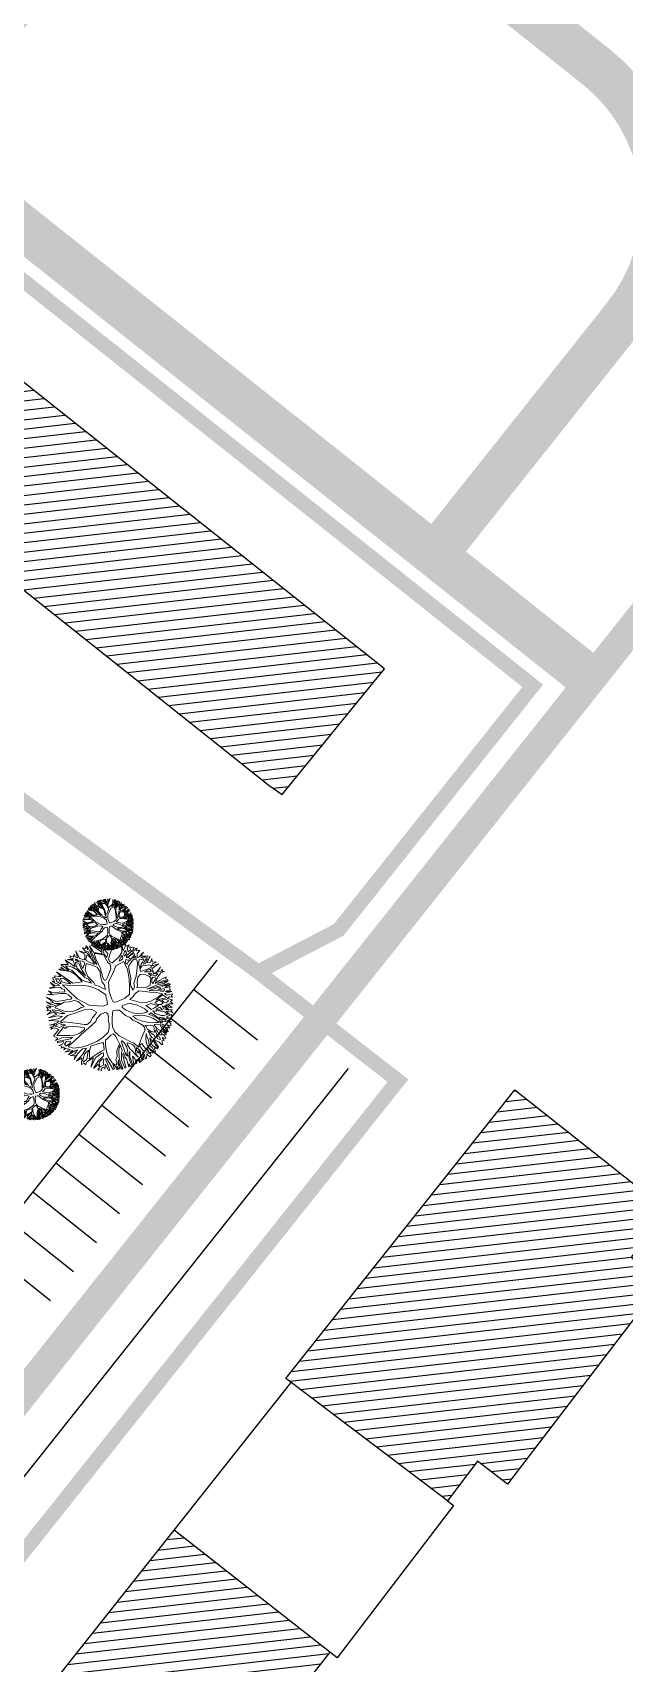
# Model space of a CAD drawing. Header units: metres. Extents: x -664657 to -643449, y -1076720 to -1062383.
# Drawn here: x -661025.1 to -660985.1, y -1065529.2 to -1065418.9 of the extents above; entities that cross this region are included whole.
import ezdxf

# ---------------------------------------------------------------- set-up
doc = ezdxf.new("R2010")
doc.units = ezdxf.units.M
doc.header["$LTSCALE"] = 0.1
doc.linetypes.add('DASHED', pattern=[19.05, 12.7, -6.35])
doc.linetypes.add('EVENDASH', pattern=[6.35, 3.175, -3.175])
doc.layers.get('0').update_dxf_attribs({"color": 8, "lineweight": 9})
for name, color, linetype in [('AA_THER_DOPRAVA', 142, 'Continuous'), ('AA_THER_katastr', 7, 'Continuous'), ('AA_THER_KOMUNIKACE', 201, 'Continuous'), ('AA_THER_SRAFY KATASTR', 14, 'Continuous')]:
    doc.layers.add(name, color=color, linetype=linetype)
doc.layers.add('AA_THER_STAFAZ', color=252, linetype='Continuous', lineweight=0)

# ---------------------------------------------------------------- blocks, each defined once
blk = doc.blocks.new('A$C0C461CEA')
for p, q in [((-0.291, 0.473), (-0.326, 0.577)), ((-0.326, 0.577), (-0.279, 0.488)), ((-0.256, 0.522), (-0.284, 0.582)), ((-0.284, 0.582), (-0.25, 0.553)), ((-0.25, 0.553), (-0.251, 0.627)), ((-0.251, 0.627), (-0.205, 0.61)), ((-0.215, 0.587), (-0.164, 0.562)), ((-0.208, 0.57), (-0.215, 0.587)), ((-0.205, 0.61), (-0.205, 0.641)), ((-0.205, 0.641), (-0.143, 0.596)), ((-0.143, 0.596), (-0.108, 0.579)), ((-0.108, 0.579), (-0.136, 0.688)), ((-0.136, 0.688), (-0.031, 0.479)), ((-0.062, 0.681), (-0.084, 0.71)), ((-0.084, 0.71), (-0.025, 0.681)), ((0.086, 0.573), (-0.062, 0.681)), ((-0.025, 0.681), (-0.029, 0.73)), ((-0.029, 0.73), (-0.001, 0.656)), ((0.063, 0.606), (-0.009, 0.765)), ((-0.009, 0.765), (0.101, 0.706)), ((-0.001, 0.656), (0.063, 0.606)), ((0.049, 0.709), (0.1, 0.674)), ((0.071, 0.64), (0.049, 0.709)), ((0.115, 0.58), (0.071, 0.64)), ((0.101, 0.706), (0.094, 0.804)), ((0.094, 0.804), (0.195, 0.61)), ((0.1, 0.674), (0.148, 0.626)), ((0.154, 0.458), (0.115, 0.58)), ((0.214, 0.725), (0.134, 0.788)), ((0.134, 0.788), (0.212, 0.751)), ((0.148, 0.626), (0.198, 0.54)), ((0.191, 0.795), (0.205, 0.826)), ((0.231, 0.749), (0.191, 0.795)), ((0.195, 0.61), (0.214, 0.725)), ((0.205, 0.826), (0.247, 0.779)), ((0.212, 0.751), (0.231, 0.749)), ((0.212, 0.581), (0.226, 0.644)), ((0.236, 0.499), (0.212, 0.581)), ((0.226, 0.644), (0.236, 0.684)), ((0.236, 0.684), (0.278, 0.625)), ((0.247, 0.779), (0.283, 0.818)), ((0.256, 0.734), (0.28, 0.713)), ((0.257, 0.695), (0.256, 0.734)), ((0.272, 0.676), (0.257, 0.695)), ((0.278, 0.625), (0.267, 0.543)), ((0.291, 0.657), (0.272, 0.676)), ((0.283, 0.818), (0.273, 0.766)), ((0.273, 0.766), (0.303, 0.735)), ((0.28, 0.713), (0.29, 0.678)), ((0.29, 0.678), (0.291, 0.657)), ((0.298, 0.594), (0.316, 0.668)), ((0.299, 0.519), (0.298, 0.594)), ((0.359, 0.578), (0.299, 0.519)), ((0.303, 0.735), (0.335, 0.855)), ((0.316, 0.668), (0.354, 0.641)), ((0.335, 0.855), (0.332, 0.706)), ((0.332, 0.706), (0.398, 0.641)), ((0.354, 0.641), (0.373, 0.618)), ((0.373, 0.618), (0.359, 0.578)), ((0.448, 0.732), (0.381, 0.832)), ((0.381, 0.832), (0.473, 0.745)), ((0.398, 0.641), (0.448, 0.732)), ((0.419, 0.639), (0.417, 0.618)), ((0.417, 0.618), (0.449, 0.568)), ((0.438, 0.663), (0.419, 0.639)), ((0.471, 0.697), (0.438, 0.663)), ((0.483, 0.777), (0.463, 0.845)), ((0.463, 0.845), (0.503, 0.812)), ((0.482, 0.682), (0.471, 0.697)), ((0.473, 0.745), (0.483, 0.777)), ((0.492, 0.669), (0.482, 0.682)), ((0.49, 0.711), (0.491, 0.762)), ((0.505, 0.682), (0.49, 0.711)), ((0.491, 0.762), (0.519, 0.739)), ((0.503, 0.634), (0.492, 0.669)), ((0.503, 0.812), (0.541, 0.849)), ((0.512, 0.575), (0.503, 0.634)), ((0.518, 0.634), (0.505, 0.682)), ((0.511, 0.491), (0.512, 0.575)), ((0.519, 0.739), (0.518, 0.634)), ((0.541, 0.849), (0.523, 0.775)), ((0.523, 0.775), (0.552, 0.829)), ((0.53, 0.531), (0.539, 0.622)), ((0.539, 0.622), (0.547, 0.66)), ((0.544, 0.723), (0.568, 0.689)), ((0.547, 0.66), (0.544, 0.723)), ((0.552, 0.829), (0.55, 0.733)), ((0.55, 0.733), (0.572, 0.716)), ((0.562, 0.609), (0.551, 0.471)), ((0.568, 0.689), (0.562, 0.609)), ((0.572, 0.716), (0.592, 0.82)), ((0.6, 0.66), (0.581, 0.563)), ((0.592, 0.82), (0.599, 0.69)), ((0.599, 0.69), (0.656, 0.641)), ((0.629, 0.644), (0.6, 0.66)), ((0.732, 0.619), (0.623, 0.824)), ((0.623, 0.824), (0.721, 0.691)), ((0.699, 0.587), (0.629, 0.644)), ((0.656, 0.641), (0.716, 0.594)), ((0.735, 0.569), (0.699, 0.587)), ((0.716, 0.594), (0.732, 0.619)), ((0.721, 0.691), (0.725, 0.772)), ((0.725, 0.772), (0.739, 0.638)), ((0.739, 0.638), (0.773, 0.691)), ((0.756, 0.617), (0.75, 0.55)), ((0.785, 0.647), (0.756, 0.617)), ((0.773, 0.691), (0.762, 0.79)), ((0.762, 0.79), (0.78, 0.708)), ((0.78, 0.708), (0.782, 0.71)), ((0.782, 0.71), (0.826, 0.755)), ((0.811, 0.549), (0.785, 0.647)), ((0.826, 0.755), (0.807, 0.687)), ((0.807, 0.687), (0.84, 0.599)), ((0.84, 0.599), (0.888, 0.613)), ((1.024, 0.679), (0.847, 0.53)), ((0.888, 0.613), (0.897, 0.711)), ((0.897, 0.711), (0.915, 0.627)), ((0.915, 0.627), (1.024, 0.679)), ((1.039, 0.454), (1.103, 0.589)), ((1.103, 0.589), (1.074, 0.465)), ((-0.495, 0.221), (-0.55, 0.309)), ((-0.55, 0.309), (-0.495, 0.256)), ((-0.436, 0.238), (-0.503, 0.376)), ((-0.503, 0.376), (-0.397, 0.235)), ((-0.394, 0.371), (-0.482, 0.412)), ((-0.482, 0.412), (-0.394, 0.388)), ((-0.394, 0.388), (-0.424, 0.459)), ((-0.424, 0.459), (-0.372, 0.399)), ((-0.256, 0.32), (-0.394, 0.371)), ((-0.386, 0.487), (-0.377, 0.497)), ((-0.28, 0.452), (-0.386, 0.487)), ((-0.377, 0.497), (-0.291, 0.473)), ((-0.372, 0.399), (-0.265, 0.347)), ((-0.209, 0.421), (-0.28, 0.452)), ((-0.279, 0.488), (-0.209, 0.448)), ((-0.265, 0.347), (-0.176, 0.312)), ((-0.207, 0.472), (-0.256, 0.522)), ((-0.174, 0.275), (-0.256, 0.32)), ((-0.212, 0.536), (-0.208, 0.57)), ((-0.186, 0.48), (-0.212, 0.536)), ((-0.209, 0.448), (-0.207, 0.472)), ((-0.194, 0.381), (-0.209, 0.421)), ((-0.162, 0.346), (-0.194, 0.381)), ((-0.163, 0.47), (-0.186, 0.48)), ((-0.176, 0.312), (-0.162, 0.346)), ((-0.164, 0.562), (-0.163, 0.47)), ((-0.157, 0.436), (-0.114, 0.321)), ((-0.081, 0.391), (-0.157, 0.436)), ((-0.134, 0.562), (-0.138, 0.487)), ((-0.138, 0.487), (-0.095, 0.443)), ((-0.111, 0.544), (-0.134, 0.562)), ((-0.114, 0.321), (-0.04, 0.095)), ((-0.084, 0.536), (-0.111, 0.544)), ((-0.095, 0.443), (-0.013, 0.385)), ((-0.05, 0.471), (-0.084, 0.536)), ((0.012, 0.333), (-0.081, 0.391)), ((-0.013, 0.385), (-0.05, 0.471)), ((-0.031, 0.479), (0.019, 0.379)), ((0.154, 0.269), (0.012, 0.333)), ((0.019, 0.379), (0.096, 0.349)), ((0.141, 0.467), (0.086, 0.573)), ((0.096, 0.349), (0.175, 0.322)), ((0.175, 0.322), (0.141, 0.467)), ((0.193, 0.345), (0.154, 0.458)), ((0.24, 0.295), (0.193, 0.345)), ((0.198, 0.54), (0.234, 0.438)), ((0.234, 0.438), (0.258, 0.367)), ((0.281, 0.388), (0.236, 0.499)), ((0.308, 0.222), (0.24, 0.295)), ((0.258, 0.367), (0.296, 0.309)), ((0.267, 0.543), (0.281, 0.388)), ((0.296, 0.309), (0.308, 0.222)), ((0.314, 0.414), (0.309, 0.363)), ((0.309, 0.363), (0.334, 0.286)), ((0.318, 0.477), (0.314, 0.414)), ((0.392, 0.572), (0.318, 0.477)), ((0.469, 0.501), (0.392, 0.572)), ((0.449, 0.568), (0.492, 0.518)), ((0.532, 0.422), (0.469, 0.501)), ((0.492, 0.518), (0.511, 0.491)), ((0.513, 0.258), (0.54, 0.324)), ((0.551, 0.471), (0.53, 0.531)), ((0.54, 0.324), (0.532, 0.422)), ((0.571, 0.374), (0.551, 0.283)), ((0.574, 0.456), (0.571, 0.374)), ((0.581, 0.563), (0.574, 0.456)), ((0.694, 0.255), (0.731, 0.289)), ((0.834, 0.289), (0.726, 0.197)), ((0.731, 0.289), (0.76, 0.363)), ((0.736, 0.502), (0.735, 0.569)), ((0.738, 0.409), (0.736, 0.502)), ((0.76, 0.363), (0.738, 0.409)), ((0.75, 0.55), (0.759, 0.494)), ((0.759, 0.494), (0.811, 0.549)), ((0.772, 0.454), (0.768, 0.41)), ((0.768, 0.41), (0.8, 0.37)), ((0.847, 0.53), (0.772, 0.454)), ((0.8, 0.37), (0.955, 0.401)), ((0.992, 0.29), (0.834, 0.289)), ((0.943, 0.354), (0.922, 0.336)), ((0.922, 0.336), (0.992, 0.342)), ((0.983, 0.384), (0.943, 0.354)), ((0.955, 0.401), (1.039, 0.454)), ((1.022, 0.404), (0.983, 0.384)), ((0.99, 0.219), (0.992, 0.29)), ((0.992, 0.342), (1.008, 0.359)), ((1.008, 0.359), (1.022, 0.404)), ((1.04, 0.305), (1.019, 0.28)), ((1.065, 0.28), (1.04, 0.305)), ((1.06, 0.421), (1.046, 0.396)), ((1.046, 0.396), (1.046, 0.37)), ((1.046, 0.37), (1.102, 0.394)), ((1.085, 0.438), (1.06, 0.421)), ((1.084, 0.364), (1.065, 0.329)), ((1.065, 0.329), (1.216, 0.353)), ((1.074, 0.465), (1.137, 0.506)), ((1.151, 0.377), (1.084, 0.364)), ((1.117, 0.447), (1.085, 0.438)), ((1.115, 0.327), (1.094, 0.318)), ((1.094, 0.318), (1.123, 0.272)), ((1.102, 0.394), (1.117, 0.447)), ((1.157, 0.334), (1.115, 0.327)), ((1.123, 0.272), (1.221, 0.303)), ((1.137, 0.506), (1.166, 0.562)), ((1.154, 0.472), (1.142, 0.409)), ((1.142, 0.409), (1.193, 0.416)), ((1.216, 0.393), (1.151, 0.377)), ((1.213, 0.508), (1.154, 0.472)), ((1.223, 0.332), (1.157, 0.334)), ((1.166, 0.562), (1.164, 0.508)), ((1.164, 0.508), (1.213, 0.508)), ((1.193, 0.416), (1.206, 0.47)), ((1.206, 0.47), (1.232, 0.441)), ((1.216, 0.353), (1.216, 0.393)), ((1.221, 0.303), (1.223, 0.332)), ((1.232, 0.441), (1.276, 0.429)), ((1.265, 0.299), (1.236, 0.242)), ((1.276, 0.429), (1.239, 0.399)), ((1.239, 0.399), (1.239, 0.378)), ((1.239, 0.378), (1.266, 0.383)), ((1.336, 0.335), (1.265, 0.299)), ((1.266, 0.383), (1.281, 0.398)), ((1.308, 0.383), (1.275, 0.358)), ((1.275, 0.358), (1.336, 0.335)), ((1.281, 0.398), (1.308, 0.383)), ((-0.493, -0.002), (-0.644, 0.041)), ((-0.644, 0.041), (-0.485, 0.03)), ((-0.635, 0.101), (-0.551, 0.117)), ((-0.519, 0.086), (-0.635, 0.101)), ((-0.612, 0.165), (-0.577, 0.172)), ((-0.557, 0.142), (-0.612, 0.165)), ((-0.577, 0.172), (-0.583, 0.229)), ((-0.583, 0.229), (-0.536, 0.174)), ((-0.551, 0.117), (-0.557, 0.142)), ((-0.526, 0.187), (-0.556, 0.247)), ((-0.556, 0.247), (-0.505, 0.187)), ((-0.536, 0.174), (-0.526, 0.187)), ((-0.509, 0.126), (-0.526, 0.126)), ((-0.526, 0.126), (-0.492, 0.08)), ((-0.485, 0.03), (-0.519, 0.086)), ((-0.416, 0.057), (-0.509, 0.126)), ((-0.505, 0.187), (-0.335, 0.163)), ((-0.495, 0.256), (-0.436, 0.238)), ((-0.415, 0.205), (-0.495, 0.221)), ((-0.492, 0.08), (-0.453, 0.038)), ((-0.444, 0.15), (-0.46, 0.141)), ((-0.46, 0.141), (-0.318, -0.013)), ((-0.453, 0.038), (-0.411, 0.003)), ((-0.353, 0.149), (-0.444, 0.15)), ((-0.354, -0.026), (-0.416, 0.057)), ((-0.335, 0.163), (-0.415, 0.205)), ((-0.411, 0.003), (-0.354, -0.026)), ((-0.397, 0.235), (-0.263, 0.181)), ((-0.273, 0.155), (-0.353, 0.149)), ((-0.191, 0.121), (-0.273, 0.155)), ((-0.263, 0.181), (-0.194, 0.167)), ((-0.194, 0.167), (-0.145, 0.146)), ((-0.099, 0.096), (-0.191, 0.121)), ((-0.142, 0.224), (-0.174, 0.275)), ((-0.145, 0.146), (-0.114, 0.159)), ((-0.114, 0.159), (-0.142, 0.224)), ((-0.05, 0.048), (-0.099, 0.096)), ((0, -0.086), (-0.05, 0.048)), ((-0.04, 0.095), (0.101, -0.11)), ((0.266, 0.178), (0.154, 0.269)), ((0.364, 0.065), (0.266, 0.178)), ((0.334, 0.286), (0.348, 0.221)), ((0.348, 0.221), (0.354, 0.16)), ((0.354, 0.16), (0.409, 0.103)), ((0.435, -0.079), (0.364, 0.065)), ((0.409, 0.103), (0.439, 0.053)), ((0.439, 0.053), (0.476, 0.01)), ((0.476, 0.01), (0.498, 0.096)), ((0.485, 0.148), (0.513, 0.258)), ((0.498, 0.096), (0.485, 0.148)), ((0.588, 0.099), (0.514, -0.053)), ((0.534, 0.218), (0.533, 0.155)), ((0.533, 0.155), (0.567, 0.153)), ((0.551, 0.283), (0.534, 0.218)), ((0.567, 0.153), (0.619, 0.192)), ((0.726, 0.197), (0.588, 0.099)), ((0.619, 0.192), (0.694, 0.255)), ((0.934, -0.024), (0.985, 0.138)), ((0.99, 0.078), (0.966, -0.017)), ((0.985, 0.138), (0.99, 0.219)), ((1.029, 0.181), (0.99, 0.078)), ((1.019, 0.28), (1.014, 0.25)), ((1.014, 0.25), (1.022, 0.223)), ((1.022, 0.223), (1.057, 0.251)), ((1.054, 0.196), (1.029, 0.181)), ((1.161, 0.247), (1.054, 0.196)), ((1.057, 0.251), (1.11, 0.266)), ((1.064, -0.035), (1.15, 0.081)), ((1.11, 0.266), (1.065, 0.28)), ((1.15, 0.081), (1.193, 0.151)), ((1.207, 0.21), (1.161, 0.247)), ((1.221, 0.277), (1.173, 0.268)), ((1.173, 0.268), (1.209, 0.239)), ((1.184, 0.044), (1.176, -0.007)), ((1.242, 0.072), (1.184, 0.044)), ((1.201, 0.118), (1.192, 0.06)), ((1.192, 0.06), (1.242, 0.105)), ((1.193, 0.151), (1.207, 0.21)), ((1.249, 0.194), (1.201, 0.132)), ((1.201, 0.132), (1.201, 0.118)), ((1.209, 0.239), (1.221, 0.277)), ((1.236, 0.242), (1.263, 0.236)), ((1.242, 0.105), (1.277, 0.128)), ((1.297, 0.051), (1.242, 0.072)), ((1.268, 0.179), (1.249, 0.194)), ((1.263, 0.236), (1.379, 0.275)), ((1.314, 0.169), (1.268, 0.179)), ((1.294, 0.108), (1.276, 0.086)), ((1.276, 0.086), (1.305, 0.077)), ((1.277, 0.128), (1.319, 0.158)), ((1.411, 0.18), (1.289, 0.213)), ((1.289, 0.213), (1.317, 0.184)), ((1.327, 0.131), (1.294, 0.108)), ((1.347, 0.037), (1.297, 0.051)), ((1.379, 0.275), (1.301, 0.236)), ((1.301, 0.236), (1.411, 0.18)), ((1.305, 0.077), (1.384, 0.138)), ((1.319, 0.158), (1.314, 0.169)), ((1.317, 0.184), (1.443, 0.155)), ((1.367, 0.149), (1.327, 0.131)), ((1.443, 0.155), (1.34, 0.081)), ((1.34, 0.081), (1.406, 0.061)), ((1.386, 0.006), (1.347, 0.037)), ((1.384, 0.138), (1.367, 0.149)), ((1.367, -0.026), (1.386, 0.006)), ((1.421, 0.016), (1.398, -0.011)), ((1.406, 0.061), (1.454, 0.109)), ((1.495, 0.013), (1.421, 0.016)), ((1.454, 0.109), (1.431, 0.05)), ((1.431, 0.05), (1.495, 0.013)), ((-0.721, -0.288), (-0.583, -0.227)), ((-0.701, -0.157), (-0.672, -0.144)), ((-0.634, -0.167), (-0.701, -0.157)), ((-0.672, -0.144), (-0.697, -0.115)), ((-0.697, -0.115), (-0.649, -0.134)), ((-0.599, -0.118), (-0.687, -0.081)), ((-0.687, -0.081), (-0.582, -0.108)), ((-0.508, -0.101), (-0.659, -0.004)), ((-0.659, -0.004), (-0.5, -0.057)), ((-0.49, -0.229), (-0.658, -0.302)), ((-0.649, -0.134), (-0.599, -0.118)), ((-0.583, -0.227), (-0.634, -0.167)), ((-0.561, -0.129), (-0.611, -0.142)), ((-0.611, -0.142), (-0.575, -0.175)), ((-0.582, -0.108), (-0.544, -0.105)), ((-0.575, -0.175), (-0.552, -0.204)), ((-0.519, -0.137), (-0.561, -0.129)), ((-0.552, -0.204), (-0.506, -0.197)), ((-0.544, -0.105), (-0.508, -0.101)), ((-0.491, -0.179), (-0.519, -0.137)), ((-0.506, -0.197), (-0.448, -0.22)), ((-0.5, -0.057), (-0.412, -0.054)), ((-0.412, -0.054), (-0.493, -0.002)), ((-0.33, -0.078), (-0.491, -0.12)), ((-0.491, -0.12), (-0.481, -0.145)), ((-0.444, -0.203), (-0.491, -0.179)), ((-0.465, -0.267), (-0.49, -0.229)), ((-0.481, -0.145), (-0.435, -0.149)), ((-0.431, -0.251), (-0.465, -0.267)), ((-0.448, -0.22), (-0.444, -0.203)), ((-0.435, -0.149), (-0.35, -0.207)), ((-0.402, -0.266), (-0.431, -0.251)), ((-0.281, -0.328), (-0.402, -0.266)), ((-0.35, -0.207), (-0.2, -0.314)), ((-0.208, -0.104), (-0.33, -0.078)), ((-0.318, -0.013), (-0.221, -0.06)), ((-0.221, -0.06), (-0.118, -0.072)), ((-0.023, -0.134), (-0.208, -0.104)), ((-0.118, -0.072), (-0.051, -0.067)), ((-0.051, -0.067), (0, -0.086)), ((0.101, -0.19), (-0.023, -0.134)), ((0.101, -0.11), (0.215, -0.18)), ((0.147, -0.271), (0.101, -0.19)), ((0.128, -0.29), (0.147, -0.271)), ((0.215, -0.18), (0.302, -0.23)), ((0.302, -0.23), (0.386, -0.241)), ((0.386, -0.241), (0.412, -0.157)), ((0.412, -0.132), (0.435, -0.079)), ((0.412, -0.157), (0.412, -0.132)), ((0.514, -0.053), (0.492, -0.182)), ((0.492, -0.182), (0.493, -0.246)), ((0.493, -0.246), (0.533, -0.274)), ((0.533, -0.274), (0.71, -0.29)), ((0.71, -0.29), (0.814, -0.262)), ((0.814, -0.262), (0.864, -0.159)), ((0.864, -0.159), (0.934, -0.024)), ((0.908, -0.119), (0.897, -0.15)), ((0.897, -0.15), (0.901, -0.228)), ((0.901, -0.228), (0.946, -0.198)), ((0.966, -0.017), (0.908, -0.119)), ((0.946, -0.198), (0.973, -0.127)), ((0.973, -0.127), (1.064, -0.035)), ((1.009, -0.187), (0.98, -0.225)), ((0.98, -0.225), (1.12, -0.297)), ((1.026, -0.151), (1.009, -0.187)), ((1.084, -0.067), (1.026, -0.151)), ((1.138, -0.047), (1.084, -0.067)), ((1.225, -0.095), (1.138, -0.047)), ((1.176, -0.007), (1.277, -0.02)), ((1.208, -0.294), (1.276, -0.187)), ((1.271, -0.153), (1.225, -0.095)), ((1.231, -0.04), (1.321, -0.091)), ((1.289, -0.041), (1.231, -0.04)), ((1.287, -0.212), (1.256, -0.26)), ((1.256, -0.26), (1.262, -0.288)), ((1.262, -0.288), (1.356, -0.236)), ((1.276, -0.187), (1.271, -0.153)), ((1.277, -0.02), (1.367, -0.026)), ((1.324, -0.116), (1.277, -0.096)), ((1.277, -0.096), (1.303, -0.157)), ((1.318, -0.192), (1.287, -0.212)), ((1.346, -0.047), (1.289, -0.041)), ((1.394, -0.229), (1.298, -0.308)), ((1.303, -0.157), (1.324, -0.116)), ((1.356, -0.236), (1.318, -0.192)), ((1.321, -0.091), (1.346, -0.047)), ((1.347, -0.14), (1.333, -0.161)), ((1.333, -0.161), (1.36, -0.194)), ((1.374, -0.053), (1.346, -0.093)), ((1.346, -0.093), (1.374, -0.091)), ((1.368, -0.148), (1.347, -0.14)), ((1.374, -0.091), (1.353, -0.129)), ((1.353, -0.129), (1.41, -0.147)), ((1.36, -0.194), (1.389, -0.194)), ((1.4, -0.166), (1.368, -0.148)), ((1.514, -0.029), (1.374, -0.053)), ((1.389, -0.194), (1.421, -0.179)), ((1.476, -0.191), (1.394, -0.229)), ((1.398, -0.011), (1.514, -0.029)), ((1.421, -0.179), (1.4, -0.166)), ((1.41, -0.147), (1.519, -0.094)), ((1.519, -0.094), (1.431, -0.145)), ((1.431, -0.145), (1.486, -0.17)), ((1.541, -0.201), (1.476, -0.191)), ((1.486, -0.17), (1.527, -0.148)), ((1.527, -0.148), (1.511, -0.184)), ((1.511, -0.184), (1.541, -0.201)), ((-0.722, -0.374), (-0.67, -0.354)), ((-0.605, -0.381), (-0.722, -0.374)), ((-0.67, -0.354), (-0.721, -0.288)), ((-0.671, -0.512), (-0.715, -0.477)), ((-0.715, -0.477), (-0.643, -0.483)), ((-0.705, -0.422), (-0.705, -0.403)), ((-0.705, -0.403), (-0.475, -0.468)), ((-0.602, -0.457), (-0.705, -0.422)), ((-0.697, -0.539), (-0.671, -0.512)), ((-0.651, -0.541), (-0.697, -0.539)), ((-0.67, -0.585), (-0.643, -0.564)), ((-0.658, -0.302), (-0.588, -0.343)), ((-0.643, -0.564), (-0.651, -0.541)), ((-0.643, -0.483), (-0.602, -0.457)), ((-0.562, -0.478), (-0.608, -0.497)), ((-0.608, -0.497), (-0.603, -0.545)), ((-0.429, -0.459), (-0.605, -0.381)), ((-0.603, -0.545), (-0.555, -0.54)), ((-0.588, -0.343), (-0.459, -0.411)), ((-0.569, -0.566), (-0.571, -0.578)), ((-0.439, -0.537), (-0.569, -0.566)), ((-0.528, -0.49), (-0.562, -0.478)), ((-0.555, -0.54), (-0.523, -0.534)), ((-0.5, -0.512), (-0.528, -0.49)), ((-0.523, -0.534), (-0.5, -0.512)), ((-0.475, -0.468), (-0.429, -0.459)), ((-0.459, -0.411), (-0.383, -0.446)), ((-0.274, -0.489), (-0.439, -0.537)), ((-0.383, -0.446), (-0.284, -0.456)), ((-0.284, -0.456), (-0.182, -0.436)), ((-0.167, -0.411), (-0.281, -0.328)), ((-0.099, -0.448), (-0.274, -0.489)), ((-0.2, -0.314), (-0.141, -0.358)), ((-0.182, -0.436), (-0.167, -0.411)), ((-0.141, -0.358), (-0.098, -0.387)), ((0.06, -0.41), (-0.099, -0.448)), ((-0.098, -0.387), (-0.025, -0.371)), ((-0.025, -0.371), (0.046, -0.318)), ((0.046, -0.318), (0.128, -0.29)), ((0.101, -0.37), (0.06, -0.41)), ((0.202, -0.337), (0.101, -0.37)), ((0.284, -0.347), (0.202, -0.337)), ((0.215, -0.623), (0.252, -0.551)), ((0.252, -0.551), (0.271, -0.484)), ((0.271, -0.484), (0.295, -0.448)), ((0.309, -0.559), (0.276, -0.629)), ((0.301, -0.364), (0.284, -0.347)), ((0.295, -0.448), (0.313, -0.389)), ((0.313, -0.389), (0.301, -0.364)), ((0.348, -0.481), (0.309, -0.559)), ((0.414, -0.386), (0.348, -0.481)), ((0.482, -0.404), (0.414, -0.386)), ((0.518, -0.429), (0.482, -0.404)), ((0.544, -0.477), (0.518, -0.429)), ((0.574, -0.561), (0.544, -0.477)), ((0.627, -0.632), (0.574, -0.561)), ((0.601, -0.382), (0.587, -0.408)), ((0.587, -0.408), (0.628, -0.487)), ((0.66, -0.39), (0.601, -0.382)), ((0.628, -0.487), (0.7, -0.576)), ((0.74, -0.406), (0.66, -0.39)), ((0.768, -0.431), (0.74, -0.406)), ((0.831, -0.489), (0.768, -0.431)), ((0.773, -0.347), (0.846, -0.329)), ((0.833, -0.407), (0.773, -0.347)), ((0.885, -0.552), (0.831, -0.489)), ((0.896, -0.469), (0.833, -0.407)), ((0.846, -0.329), (0.914, -0.295)), ((0.927, -0.618), (0.885, -0.552)), ((0.987, -0.527), (0.896, -0.469)), ((0.914, -0.295), (0.987, -0.292)), ((0.973, -0.572), (1.072, -0.589)), ((0.997, -0.622), (0.973, -0.572)), ((0.987, -0.292), (1.076, -0.35)), ((1.063, -0.541), (0.987, -0.527)), ((1.084, -0.55), (1.063, -0.541)), ((1.076, -0.35), (1.146, -0.402)), ((1.24, -0.542), (1.084, -0.55)), ((1.12, -0.297), (1.208, -0.294)), ((1.322, -0.346), (1.122, -0.328)), ((1.122, -0.328), (1.314, -0.377)), ((1.146, -0.366), (1.331, -0.398)), ((1.205, -0.406), (1.146, -0.366)), ((1.146, -0.402), (1.247, -0.462)), ((1.271, -0.556), (1.173, -0.572)), ((1.173, -0.572), (1.345, -0.623)), ((1.293, -0.438), (1.205, -0.406)), ((1.328, -0.531), (1.24, -0.542)), ((1.247, -0.462), (1.328, -0.531)), ((1.32, -0.545), (1.271, -0.556)), ((1.35, -0.423), (1.293, -0.438)), ((1.298, -0.308), (1.389, -0.301)), ((1.308, -0.455), (1.382, -0.454)), ((1.323, -0.478), (1.308, -0.455)), ((1.314, -0.377), (1.526, -0.421)), ((1.362, -0.62), (1.32, -0.545)), ((1.436, -0.382), (1.322, -0.346)), ((1.367, -0.498), (1.323, -0.478)), ((1.331, -0.398), (1.35, -0.423)), ((1.439, -0.334), (1.334, -0.329)), ((1.334, -0.329), (1.521, -0.375)), ((1.492, -0.575), (1.361, -0.539)), ((1.361, -0.539), (1.376, -0.585)), ((1.403, -0.475), (1.367, -0.498)), ((1.526, -0.421), (1.375, -0.412)), ((1.375, -0.412), (1.53, -0.449)), ((1.382, -0.454), (1.403, -0.475)), ((1.389, -0.301), (1.527, -0.295)), ((1.434, -0.521), (1.395, -0.521)), ((1.395, -0.521), (1.492, -0.575)), ((1.53, -0.449), (1.415, -0.452)), ((1.415, -0.452), (1.445, -0.477)), ((1.485, -0.543), (1.434, -0.521)), ((1.521, -0.375), (1.436, -0.382)), ((1.513, -0.369), (1.439, -0.334)), ((1.445, -0.477), (1.505, -0.474)), ((1.505, -0.474), (1.477, -0.522)), ((1.477, -0.522), (1.485, -0.543)), ((1.527, -0.295), (1.496, -0.321)), ((1.496, -0.321), (1.528, -0.358)), ((1.528, -0.358), (1.513, -0.369)), ((-0.537, -0.67), (-0.676, -0.63)), ((-0.676, -0.63), (-0.569, -0.633)), ((-0.628, -0.583), (-0.67, -0.585)), ((-0.639, -0.698), (-0.537, -0.67)), ((-0.507, -0.691), (-0.639, -0.698)), ((-0.569, -0.633), (-0.628, -0.583)), ((-0.54, -0.767), (-0.622, -0.732)), ((-0.622, -0.732), (-0.532, -0.735)), ((-0.483, -0.76), (-0.59, -0.822)), ((-0.59, -0.822), (-0.54, -0.767)), ((-0.571, -0.578), (-0.503, -0.638)), ((-0.568, -0.862), (-0.416, -0.81)), ((-0.457, -0.859), (-0.568, -0.862)), ((-0.532, -0.735), (-0.456, -0.699)), ((-0.519, -0.958), (-0.457, -0.859)), ((-0.456, -0.699), (-0.507, -0.691)), ((-0.503, -0.638), (-0.373, -0.687)), ((-0.374, -0.724), (-0.483, -0.76)), ((-0.388, -0.824), (-0.446, -0.892)), ((-0.416, -0.81), (-0.302, -0.746)), ((-0.329, -0.8), (-0.388, -0.824)), ((-0.381, -0.913), (-0.335, -0.847)), ((-0.302, -0.746), (-0.374, -0.724)), ((-0.373, -0.687), (-0.256, -0.714)), ((-0.335, -0.847), (-0.287, -0.798)), ((-0.287, -0.798), (-0.329, -0.8)), ((-0.283, -0.813), (-0.322, -0.887)), ((-0.221, -0.753), (-0.283, -0.813)), ((-0.256, -0.714), (-0.076, -0.727)), ((-0.092, -0.771), (-0.221, -0.753)), ((-0.004, -0.791), (-0.092, -0.771)), ((-0.076, -0.727), (0.048, -0.713)), ((0.014, -0.86), (-0.027, -0.987)), ((-0.024, -0.869), (-0.002, -0.812)), ((-0.002, -0.812), (-0.004, -0.791)), ((0.055, -0.78), (0.014, -0.86)), ((0.048, -0.713), (0.165, -0.682)), ((0.103, -0.771), (0.055, -0.78)), ((0.185, -0.745), (0.103, -0.771)), ((0.165, -0.682), (0.215, -0.623)), ((0.227, -0.745), (0.185, -0.745)), ((0.25, -0.786), (0.227, -0.745)), ((0.249, -0.862), (0.25, -0.786)), ((0.276, -0.629), (0.273, -0.73)), ((0.273, -0.73), (0.303, -0.824)), ((0.303, -0.824), (0.376, -0.924)), ((0.648, -0.697), (0.627, -0.632)), ((0.706, -0.765), (0.648, -0.697)), ((0.68, -0.635), (0.71, -0.698)), ((0.723, -0.641), (0.68, -0.635)), ((0.7, -0.576), (0.793, -0.643)), ((0.766, -0.864), (0.706, -0.765)), ((0.71, -0.698), (0.771, -0.775)), ((0.755, -0.654), (0.723, -0.641)), ((0.793, -0.687), (0.755, -0.654)), ((0.771, -0.775), (0.873, -0.86)), ((0.793, -0.643), (0.86, -0.669)), ((0.861, -0.713), (0.793, -0.687)), ((0.86, -0.669), (0.919, -0.683)), ((0.923, -0.765), (0.861, -0.713)), ((0.873, -0.86), (0.932, -0.9)), ((0.919, -0.683), (0.953, -0.683)), ((0.975, -0.826), (0.923, -0.765)), ((0.953, -0.683), (0.927, -0.618)), ((0.943, -0.738), (0.987, -0.729)), ((0.979, -0.769), (0.943, -0.738)), ((1.031, -0.928), (0.975, -0.826)), ((1.005, -0.804), (0.979, -0.769)), ((0.987, -0.729), (1.026, -0.796)), ((1.018, -0.681), (0.997, -0.622)), ((1.045, -0.869), (1.005, -0.804)), ((1.087, -0.68), (1.018, -0.681)), ((1.026, -0.796), (1.051, -0.84)), ((1.033, -0.716), (1.053, -0.774)), ((1.078, -0.743), (1.033, -0.716)), ((1.051, -0.84), (1.075, -0.882)), ((1.053, -0.774), (1.127, -0.856)), ((1.072, -0.589), (1.119, -0.642)), ((1.111, -0.744), (1.078, -0.743)), ((1.171, -0.679), (1.087, -0.68)), ((1.099, -0.713), (1.174, -0.717)), ((1.139, -0.759), (1.099, -0.713)), ((1.151, -0.786), (1.111, -0.744)), ((1.119, -0.642), (1.171, -0.679)), ((1.127, -0.856), (1.163, -0.878)), ((1.135, -0.61), (1.181, -0.601)), ((1.169, -0.658), (1.135, -0.61)), ((1.193, -0.78), (1.139, -0.759)), ((1.217, -0.83), (1.151, -0.786)), ((1.218, -0.683), (1.169, -0.658)), ((1.174, -0.717), (1.193, -0.78)), ((1.181, -0.601), (1.228, -0.603)), ((1.239, -0.897), (1.217, -0.83)), ((1.262, -0.674), (1.218, -0.683)), ((1.22, -0.716), (1.225, -0.775)), ((1.246, -0.741), (1.22, -0.716)), ((1.225, -0.775), (1.289, -0.835)), ((1.228, -0.603), (1.262, -0.674)), ((1.293, -0.863), (1.24, -0.831)), ((1.24, -0.831), (1.264, -0.903)), ((1.269, -0.792), (1.246, -0.741)), ((1.339, -0.652), (1.266, -0.621)), ((1.266, -0.621), (1.279, -0.67)), ((1.292, -0.73), (1.269, -0.733)), ((1.269, -0.733), (1.293, -0.833)), ((1.289, -0.835), (1.269, -0.792)), ((1.279, -0.67), (1.304, -0.696)), ((1.314, -0.791), (1.292, -0.73)), ((1.293, -0.833), (1.345, -0.856)), ((1.304, -0.696), (1.367, -0.69)), ((1.366, -0.826), (1.314, -0.791)), ((1.345, -0.856), (1.318, -0.856)), ((1.318, -0.856), (1.327, -0.913)), ((1.351, -0.74), (1.321, -0.736)), ((1.321, -0.736), (1.366, -0.826)), ((1.367, -0.69), (1.339, -0.652)), ((1.345, -0.623), (1.362, -0.62)), ((1.406, -0.775), (1.351, -0.74)), ((1.404, -0.631), (1.364, -0.641)), ((1.364, -0.641), (1.432, -0.706)), ((1.376, -0.585), (1.48, -0.613)), ((1.432, -0.706), (1.386, -0.715)), ((1.386, -0.715), (1.406, -0.775)), ((1.457, -0.664), (1.404, -0.631)), ((1.461, -0.634), (1.444, -0.636)), ((1.444, -0.636), (1.457, -0.664)), ((1.48, -0.613), (1.461, -0.634)), ((-0.458, -0.964), (-0.519, -0.958)), ((-0.463, -0.909), (-0.469, -0.936)), ((-0.469, -0.936), (-0.415, -0.93)), ((-0.446, -0.892), (-0.463, -0.909)), ((-0.456, -0.999), (-0.458, -0.964)), ((-0.402, -0.959), (-0.456, -0.999)), ((-0.415, -0.93), (-0.381, -0.913)), ((-0.275, -0.955), (-0.402, -0.959)), ((-0.396, -1.075), (-0.275, -0.955)), ((-0.237, -0.968), (-0.396, -1.075)), ((-0.36, -1.114), (-0.235, -1.047)), ((-0.351, -1.121), (-0.36, -1.114)), ((-0.322, -0.887), (-0.355, -0.942)), ((-0.355, -0.942), (-0.206, -0.924)), ((-0.255, -1.094), (-0.351, -1.121)), ((-0.267, -1.159), (-0.255, -1.094)), ((-0.242, -1.119), (-0.248, -1.151)), ((-0.248, -1.151), (-0.172, -1.146)), ((-0.222, -1.071), (-0.242, -1.119)), ((-0.105, -0.95), (-0.237, -0.968)), ((-0.235, -1.047), (-0.102, -1.004)), ((-0.142, -1.045), (-0.222, -1.071)), ((-0.206, -0.924), (-0.095, -0.918)), ((-0.172, -1.146), (-0.16, -1.106)), ((-0.16, -1.106), (-0.125, -1.059)), ((-0.125, -1.059), (-0.142, -1.045)), ((-0.098, -1.074), (-0.109, -1.185)), ((-0.078, -0.962), (-0.105, -0.95)), ((-0.102, -1.004), (-0.078, -0.962)), ((-0.075, -1.069), (-0.098, -1.074)), ((-0.095, -0.918), (-0.04, -0.918)), ((-0.066, -1.3), (-0.075, -1.069)), ((-0.04, -0.918), (-0.024, -0.869)), ((-0.027, -0.987), (-0.034, -1.08)), ((-0.034, -1.08), (-0.027, -1.189)), ((0.056, -1.171), (0.102, -1.129)), ((0.102, -1.129), (0.142, -1.04)), ((0.184, -1.043), (0.122, -1.171)), ((0.142, -1.04), (0.206, -0.982)), ((0.143, -1.221), (0.197, -1.113)), ((0.246, -0.974), (0.184, -1.043)), ((0.197, -1.113), (0.23, -1.077)), ((0.206, -0.982), (0.243, -0.953)), ((0.232, -1.127), (0.207, -1.153)), ((0.227, -1.18), (0.232, -1.127)), ((0.23, -1.077), (0.246, -0.974)), ((0.243, -0.953), (0.249, -0.862)), ((0.264, -1.085), (0.258, -1.15)), ((0.277, -0.999), (0.264, -1.085)), ((0.292, -0.925), (0.277, -0.999)), ((0.309, -0.927), (0.292, -0.925)), ((0.294, -1.15), (0.321, -1.112)), ((0.33, -0.981), (0.309, -0.927)), ((0.321, -1.112), (0.333, -1.053)), ((0.333, -1.053), (0.33, -0.981)), ((0.374, -0.999), (0.362, -1.036)), ((0.362, -1.036), (0.365, -1.114)), ((0.365, -1.114), (0.382, -1.166)), ((0.41, -1.033), (0.374, -0.999)), ((0.376, -0.924), (0.427, -1.003)), ((0.444, -1.071), (0.41, -1.033)), ((0.427, -1.003), (0.48, -1.062)), ((0.443, -1.184), (0.457, -1.127)), ((0.457, -1.127), (0.444, -1.071)), ((0.48, -1.148), (0.458, -1.192)), ((0.48, -1.062), (0.512, -1.16)), ((0.5, -1.209), (0.48, -1.148)), ((0.512, -1.16), (0.558, -1.109)), ((0.564, -1.133), (0.538, -1.164)), ((0.558, -1.109), (0.631, -1.046)), ((0.596, -1.13), (0.564, -1.133)), ((0.603, -1.193), (0.596, -1.13)), ((0.631, -1.046), (0.693, -0.999)), ((0.692, -1.098), (0.664, -1.19)), ((0.746, -1.013), (0.692, -1.098)), ((0.693, -0.999), (0.75, -0.958)), ((0.695, -1.217), (0.726, -1.131)), ((0.726, -1.085), (0.746, -1.013)), ((0.726, -1.131), (0.726, -1.085)), ((0.766, -1.11), (0.745, -1.173)), ((0.75, -0.958), (0.766, -0.918)), ((0.766, -0.918), (0.766, -0.864)), ((0.77, -1.152), (0.766, -1.11)), ((0.789, -0.874), (0.884, -0.921)), ((0.804, -0.903), (0.789, -0.874)), ((0.79, -1.059), (0.793, -1.031)), ((0.802, -1.122), (0.79, -1.059)), ((0.793, -1.031), (0.796, -0.994)), ((0.796, -0.994), (0.85, -1.098)), ((0.821, -1.155), (0.802, -1.122)), ((0.804, -0.956), (0.804, -0.903)), ((0.813, -0.977), (0.804, -0.956)), ((0.841, -1.024), (0.813, -0.977)), ((0.885, -1.058), (0.841, -1.024)), ((0.85, -1.098), (0.854, -1.157)), ((0.88, -1.134), (0.881, -1.188)), ((0.924, -1.173), (0.88, -1.134)), ((0.884, -0.921), (0.914, -0.946)), ((0.914, -0.998), (0.885, -1.058)), ((0.903, -1.11), (0.906, -1.064)), ((0.924, -1.139), (0.903, -1.11)), ((0.906, -1.064), (0.934, -1.03)), ((0.914, -0.946), (0.914, -0.998)), ((0.939, -1.127), (0.924, -1.139)), ((0.932, -0.9), (0.98, -0.916)), ((0.934, -1.03), (0.94, -1.076)), ((0.939, -0.942), (0.95, -1.023)), ((0.95, -0.942), (0.939, -0.942)), ((0.94, -1.076), (0.939, -1.127)), ((0.949, -1.154), (0.955, -1.101)), ((1.04, -0.98), (0.95, -0.942)), ((0.95, -1.023), (1.001, -1.095)), ((0.955, -1.101), (0.983, -1.126)), ((0.98, -0.916), (1.029, -0.945)), ((0.983, -1.126), (0.985, -1.168)), ((1.001, -1.095), (1.036, -1.157)), ((1.029, -0.945), (1.031, -0.928)), ((1.032, -1.052), (1.04, -0.98)), ((1.059, -1.178), (1.032, -1.052)), ((1.075, -0.925), (1.045, -0.869)), ((1.05, -0.921), (1.086, -0.98)), ((1.051, -0.97), (1.05, -0.921)), ((1.086, -0.98), (1.051, -0.97)), ((1.059, -1.012), (1.058, -1.092)), ((1.058, -1.092), (1.075, -1.163)), ((1.08, -1.009), (1.059, -1.012)), ((1.075, -0.882), (1.075, -0.925)), ((1.097, -1.037), (1.08, -1.009)), ((1.259, -1.006), (1.085, -0.865)), ((1.085, -0.865), (1.242, -1.046)), ((1.085, -1.069), (1.097, -1.037)), ((1.092, -1.167), (1.085, -1.069)), ((1.098, -0.94), (1.107, -0.921)), ((1.105, -0.963), (1.098, -0.94)), ((1.115, -1.083), (1.103, -1.165)), ((1.156, -0.996), (1.105, -0.963)), ((1.107, -0.921), (1.156, -0.965)), ((1.155, -1.127), (1.115, -1.083)), ((1.192, -1.097), (1.14, -1.053)), ((1.14, -1.053), (1.155, -1.127)), ((1.156, -0.965), (1.156, -0.996)), ((1.163, -0.878), (1.239, -0.897)), ((1.242, -1.046), (1.185, -0.992)), ((1.185, -0.992), (1.213, -1.063)), ((1.249, -0.922), (1.189, -0.924)), ((1.189, -0.924), (1.265, -0.987)), ((1.213, -1.063), (1.192, -1.097)), ((1.281, -0.953), (1.249, -0.922)), ((1.265, -0.987), (1.259, -1.006)), ((1.264, -0.903), (1.302, -0.93)), ((1.302, -0.93), (1.281, -0.953)), ((1.327, -0.913), (1.293, -0.863)), ((-0.305, -1.172), (-0.267, -1.159)), ((-0.305, -1.187), (-0.305, -1.172)), ((-0.273, -1.193), (-0.305, -1.187)), ((-0.254, -1.22), (-0.273, -1.193)), ((-0.227, -1.182), (-0.254, -1.22)), ((-0.189, -1.184), (-0.227, -1.182)), ((-0.141, -1.15), (-0.193, -1.224)), ((-0.193, -1.224), (-0.189, -1.184)), ((-0.146, -1.278), (-0.141, -1.15)), ((-0.125, -1.278), (-0.146, -1.278)), ((-0.109, -1.185), (-0.125, -1.278)), ((-0.041, -1.296), (-0.066, -1.3)), ((-0.029, -1.216), (-0.041, -1.296)), ((-0.006, -1.273), (-0.029, -1.216)), ((-0.027, -1.189), (0.003, -1.241)), ((-0.005, -1.34), (-0.006, -1.273)), ((0.016, -1.281), (-0.005, -1.34)), ((0.003, -1.241), (0.022, -1.26)), ((0.029, -1.341), (0.016, -1.281)), ((0.022, -1.26), (0.051, -1.215)), ((0.052, -1.345), (0.029, -1.341)), ((0.051, -1.215), (0.056, -1.171)), ((0.053, -1.265), (0.052, -1.345)), ((0.097, -1.194), (0.053, -1.265)), ((0.072, -1.268), (0.097, -1.194)), ((0.075, -1.366), (0.072, -1.268)), ((0.094, -1.366), (0.075, -1.366)), ((0.102, -1.252), (0.094, -1.366)), ((0.122, -1.171), (0.102, -1.252)), ((0.128, -1.374), (0.143, -1.221)), ((0.149, -1.374), (0.128, -1.374)), ((0.183, -1.225), (0.149, -1.374)), ((0.207, -1.153), (0.183, -1.225)), ((0.2, -1.386), (0.217, -1.3)), ((0.206, -1.388), (0.2, -1.386)), ((0.229, -1.342), (0.206, -1.388)), ((0.217, -1.3), (0.228, -1.245)), ((0.219, -1.203), (0.227, -1.18)), ((0.228, -1.245), (0.219, -1.203)), ((0.233, -1.402), (0.229, -1.342)), ((0.263, -1.398), (0.233, -1.402)), ((0.258, -1.15), (0.261, -1.188)), ((0.261, -1.188), (0.267, -1.213)), ((0.264, -1.316), (0.263, -1.398)), ((0.284, -1.234), (0.264, -1.316)), ((0.267, -1.213), (0.294, -1.15)), ((0.279, -1.392), (0.297, -1.24)), ((0.294, -1.391), (0.279, -1.392)), ((0.325, -1.162), (0.284, -1.234)), ((0.347, -1.25), (0.294, -1.391)), ((0.297, -1.24), (0.34, -1.156)), ((0.34, -1.156), (0.325, -1.162)), ((0.338, -1.397), (0.36, -1.309)), ((0.355, -1.395), (0.338, -1.397)), ((0.36, -1.309), (0.347, -1.25)), ((0.377, -1.342), (0.355, -1.395)), ((0.403, -1.357), (0.377, -1.342)), ((0.382, -1.166), (0.395, -1.216)), ((0.395, -1.216), (0.4, -1.254)), ((0.4, -1.254), (0.409, -1.275)), ((0.406, -1.411), (0.403, -1.357)), ((0.432, -1.344), (0.406, -1.411)), ((0.409, -1.275), (0.423, -1.315)), ((0.418, -1.245), (0.443, -1.184)), ((0.423, -1.315), (0.418, -1.245)), ((0.42, -1.407), (0.432, -1.344)), ((0.46, -1.398), (0.42, -1.407)), ((0.458, -1.192), (0.465, -1.255)), ((0.486, -1.253), (0.46, -1.398)), ((0.465, -1.255), (0.5, -1.209)), ((0.477, -1.394), (0.493, -1.337)), ((0.494, -1.396), (0.477, -1.394)), ((0.482, -1.299), (0.513, -1.24)), ((0.493, -1.337), (0.482, -1.299)), ((0.513, -1.215), (0.486, -1.253)), ((0.539, -1.269), (0.494, -1.396)), ((0.513, -1.24), (0.513, -1.215)), ((0.527, -1.399), (0.541, -1.319)), ((0.544, -1.397), (0.527, -1.399)), ((0.538, -1.164), (0.551, -1.2)), ((0.541, -1.319), (0.539, -1.269)), ((0.583, -1.338), (0.544, -1.397)), ((0.551, -1.2), (0.555, -1.234)), ((0.555, -1.234), (0.577, -1.28)), ((0.577, -1.28), (0.61, -1.247)), ((0.607, -1.407), (0.583, -1.338)), ((0.598, -1.319), (0.639, -1.264)), ((0.628, -1.352), (0.598, -1.319)), ((0.61, -1.247), (0.603, -1.193)), ((0.637, -1.397), (0.607, -1.407)), ((0.639, -1.264), (0.628, -1.352)), ((0.65, -1.333), (0.637, -1.397)), ((0.687, -1.373), (0.65, -1.333)), ((0.664, -1.19), (0.665, -1.262)), ((0.665, -1.262), (0.678, -1.314)), ((0.678, -1.314), (0.695, -1.358)), ((0.695, -1.358), (0.687, -1.373)), ((0.724, -1.278), (0.695, -1.217)), ((0.72, -1.371), (0.724, -1.278)), ((0.737, -1.372), (0.72, -1.371)), ((0.751, -1.301), (0.737, -1.372)), ((0.745, -1.173), (0.74, -1.228)), ((0.74, -1.228), (0.746, -1.259)), ((0.746, -1.259), (0.797, -1.349)), ((0.797, -1.349), (0.751, -1.301)), ((0.794, -1.206), (0.77, -1.152)), ((0.797, -1.267), (0.794, -1.206)), ((0.81, -1.334), (0.797, -1.267)), ((0.825, -1.323), (0.81, -1.334)), ((0.873, -1.249), (0.817, -1.181)), ((0.817, -1.181), (0.817, -1.235)), ((0.817, -1.235), (0.825, -1.323)), ((0.854, -1.157), (0.821, -1.155)), ((0.894, -1.316), (0.873, -1.249)), ((0.881, -1.188), (0.919, -1.222)), ((0.913, -1.32), (0.894, -1.316)), ((0.929, -1.257), (0.913, -1.32)), ((0.919, -1.222), (0.924, -1.173)), ((0.967, -1.269), (0.929, -1.257)), ((0.985, -1.168), (0.949, -1.154)), ((1.007, -1.252), (0.962, -1.21)), ((0.962, -1.21), (0.967, -1.269)), ((1.044, -1.201), (1.006, -1.17)), ((1.006, -1.17), (1.011, -1.208)), ((1.015, -1.233), (1.007, -1.252)), ((1.011, -1.208), (1.015, -1.233)), ((1.036, -1.157), (1.049, -1.184)), ((1.049, -1.184), (1.044, -1.201)), ((1.075, -1.163), (1.059, -1.178)), ((1.103, -1.165), (1.092, -1.167))]:
    blk.add_line(p, q)

msp = doc.modelspace()

# ---------------------------------------------------------------- hatches: boundary and pattern name
at = {"layer": 'AA_THER_SRAFY KATASTR'}
h = msp.add_hatch(dxfattribs=at)
h.set_pattern_fill('ANSI31', color=256, scale=0.2, style=0)
h.set_pattern_definition([(6.512676, (-656813.00584, -1068876.23894), (-0.07202362, 0.63090221), [])])
h.paths.add_polyline_path([(-661134.693, -1065395.811), (-661125.88, -1065403.186), (-661159.63, -1065446.057), (-661168.13, -1065439.432)])
h.paths.add_polyline_path([(-661102.505, -1065421.811), (-661093.693, -1065429.04), (-661104.38, -1065442.79), (-661115.443, -1065456.936), (-661125.13, -1065469.799), (-661126.597, -1065471.749), (-661129.068, -1065469.799), (-661135.855, -1065464.403), (-661124.568, -1065449.811), (-661113.505, -1065435.561)])
h.paths.add_polyline_path([(-661181.005, -1065441.414), (-661173.13, -1065448.164), (-661193.818, -1065475.823), (-661228.255, -1065519.174), (-661237.005, -1065512.174)])
h.paths.add_polyline_path([(-661079.318, -1065413.936), (-661009.13, -1065469.811), (-661008.255, -1065470.436), (-661001.318, -1065461.936), (-661015.005, -1065451.061), (-661029.38, -1065439.686), (-661043.568, -1065428.436), (-661058.005, -1065417.061), (-661072.38, -1065405.686)])
h = msp.add_hatch(dxfattribs=at)
h.set_pattern_fill('ANSI31', color=256, scale=0.2, style=0)
h.set_pattern_definition([(6.512676, (-656787.87514, -1068847.7755), (-0.07202362, 0.63090221), [])])
h.paths.add_polyline_path([(-660997.075, -1065518.185), (-660995.036, -1065515.514), (-660992.997, -1065517.07), (-660982.543, -1065503.378), (-660984.639, -1065501.716), (-660982.159, -1065498.589), (-660992.499, -1065490.387), (-661007.989, -1065509.915)])
h = msp.add_hatch(dxfattribs=at)
h.set_pattern_fill('ANSI31', color=256, scale=0.2, style=0)
h.set_pattern_definition([(6.512676, (-656811.44035, -1068877.4836), (-0.07202362, 0.63090221), [])])
h.paths.add_polyline_path([(-661020.586, -1065548.324), (-661017.929, -1065545.257), (-661016.242, -1065546.719), (-661005.228, -1065533.051), (-661007.319, -1065531.366), (-661005.019, -1065528.432), (-661015.557, -1065520.171), (-661031.206, -1065539.9)])

# ---------------------------------------------------------------- linework, layer by layer
at = {"layer": 'AA_THER_DOPRAVA', "color": 136, "linetype": 'EVENDASH', "ltscale": 5, "const_width": 3}
for points in [[(-661168.092, -1065580.946), (-661213.214, -1065545.071, -0.4812893), (-661213.237, -1065533.449), (-661095.795, -1065385.738, -0.4338836), (-661085.15, -1065384.881), (-660987.455, -1065462.556)], [(-660997.922, -1065454.234), (-660985.076, -1065438.078, 0.4142136), (-660987.001, -1065421.216), (-661003.765, -1065407.888, 0.4142136), (-661020.626, -1065409.813), (-661033.472, -1065425.969)]]:
    msp.add_lwpolyline(points, format="xyb", dxfattribs=at)
at = {"layer": 'AA_THER_DOPRAVA', "linetype": 'DASHED', "ltscale": 2, "const_width": 2}
msp.add_lwpolyline([(-660987.304, -1065462.579), (-660934.496, -1065396.159, -0.3443945), (-660925.625, -1065394.029), (-660849.332, -1065454.687)], format="xyb", dxfattribs=at)
at = {"layer": 'AA_THER_DOPRAVA', "color": 23, "linetype": 'DASHED', "ltscale": 0.5, "const_width": 1}
for points in [[(-661078.753, -1065393.544), (-660991.302, -1065463.074), (-661004.423, -1065479.577), (-661009.879, -1065482.426), (-661030.37, -1065467.488), (-661104.448, -1065409.714)], [(-661177.827, -1065734.682), (-661054.522, -1065579.596), (-661062.639, -1065568.04), (-661000.415, -1065489.778), (-661009.879, -1065482.426)]]:
    msp.add_lwpolyline(points, dxfattribs=at)
at = {"layer": 'AA_THER_DOPRAVA', "const_width": 2}
msp.add_lwpolyline([(-660987.304, -1065462.579), (-661037.348, -1065525.521), (-661040.576, -1065528.224), (-661043.176, -1065529.298), (-661046.979, -1065530.098), (-661050.997, -1065533.552), (-661064.155, -1065550.101), (-661070.184, -1065559.493), (-661070.895, -1065564.326), (-661069.423, -1065572.615), (-661066.272, -1065577.221)], dxfattribs=at)
at = {"layer": 'AA_THER_katastr'}
for p, q in [((-660997.075, -1065518.185), (-661007.641, -1065510.192)), ((-661004.53, -1065528.815), (-661015.557, -1065520.171))]:
    msp.add_line(p, q, dxfattribs=at)
for points in [[(-661079.318, -1065413.936), (-661009.13, -1065469.811), (-661008.255, -1065470.436), (-661001.318, -1065461.936), (-661015.005, -1065451.061), (-661029.38, -1065439.686), (-661043.568, -1065428.436), (-661058.005, -1065417.061), (-661072.38, -1065405.686)], [(-661005.019, -1065528.432), (-661007.319, -1065531.366), (-661005.228, -1065533.051), (-661016.242, -1065546.719), (-661017.929, -1065545.257), (-661020.586, -1065548.324), (-661031.206, -1065539.9), (-661015.557, -1065520.171), (-661007.641, -1065510.192), (-661007.989, -1065509.915), (-660992.499, -1065490.387), (-660982.159, -1065498.589), (-660984.639, -1065501.716), (-660982.543, -1065503.378), (-660992.997, -1065517.07), (-660995.036, -1065515.514), (-660997.075, -1065518.185), (-660996.657, -1065518.504), (-661004.53, -1065528.815)]]:
    msp.add_lwpolyline(points, close=True, dxfattribs=at)
at = {"layer": 'AA_THER_KOMUNIKACE'}
for p, q in [((-661043.782, -1065520.806), (-661012.634, -1065481.63)), ((-661009.916, -1065487.048), (-661014.221, -1065483.625)), ((-661011.471, -1065489.005), (-661015.777, -1065485.582)), ((-661013.027, -1065490.962), (-661017.332, -1065487.539)), ((-661034.142, -1065527.16), (-661003.76, -1065488.947)), ((-661014.583, -1065492.919), (-661018.888, -1065489.496)), ((-661016.139, -1065494.876), (-661020.444, -1065491.453)), ((-661017.695, -1065496.833), (-661022, -1065493.41)), ((-661019.251, -1065498.79), (-661023.556, -1065495.367)), ((-661020.807, -1065500.746), (-661025.112, -1065497.324)), ((-661022.362, -1065502.703), (-661026.668, -1065499.28)), ((-661023.918, -1065504.66), (-661028.223, -1065501.237))]:
    msp.add_line(p, q, dxfattribs=at)

# ---------------------------------------------------------------- block references
at = {"layer": 'AA_THER_STAFAZ', "linetype": 'Continuous'}
for p, xscale, yscale, zscale, rotation in [((-661020.774, -1065479.123), 1.536000000013938, 1.536000000005588, 1.536, 28.03608760909738), ((-661021.799, -1065484.502), 3.840000000034844, 3.84000000001397, 3.840000000000001, 28.03608760909739), ((-661025.764, -1065490.599), 1.536000000013938, 1.536000000005588, 1.536, 28.03608760909738)]:
    msp.add_blockref('A$C0C461CEA', p, dxfattribs=dict(at, xscale=xscale, yscale=yscale, zscale=zscale, rotation=rotation))

doc.saveas('drawing.dxf')
